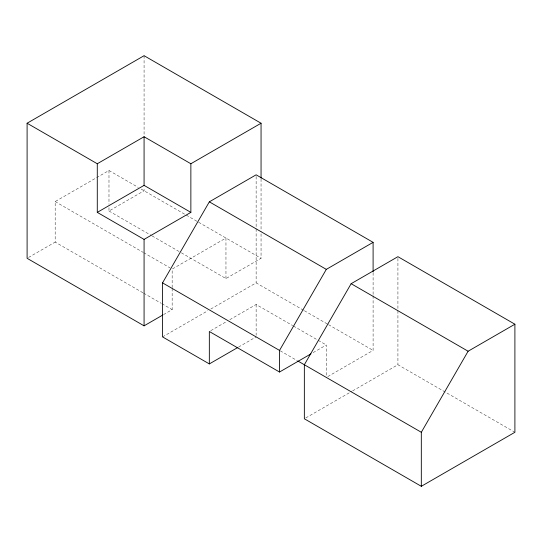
<?xml version="1.0" encoding="UTF-8"?>
<svg xmlns="http://www.w3.org/2000/svg" width="542" height="542" viewBox="0 0 542 542"><rect width="100%" height="100%" fill="white"/><g stroke="black" fill="none" stroke-linecap="round" stroke-linejoin="round"><path stroke-width="0.41" stroke-dasharray="2.71 2.03" d="M142.905 292.748L55.176 242.098L55.176 201.57L95.893 178.061M96.618 177.641L108.983 170.506L138.224 187.39M28.543 257.47L55.176 242.098M108.983 207.654L108.983 211.028L144.077 190.77L144.077 187.39M163.515 314.617L172.153 309.631L172.153 288.527M181.36 252.816L225.96 278.561L261.054 258.304L261.054 231.292M162.546 336.9L207.877 310.735M210.797 309.042L256.129 282.877L303.649 310.309M210.797 330.654L226.881 321.372M229.808 319.678L256.129 304.489L292.68 325.593M238.582 347.036L256.129 336.9M313.154 352.605L326.311 345.003L326.311 377.422M327.774 376.582L373.099 350.41L373.099 295.539M305.803 417.923L351.866 391.331M352.598 390.911L397.923 364.739L514.9 432.279M141.15 189.077L261.054 258.304M304.38 310.735L327.774 324.238M328.506 324.665L373.099 350.41M108.983 211.028L151.387 235.513M152.119 235.933L180.628 252.396M293.412 326.013L317.537 339.942M318.269 340.362L326.311 345.003M55.176 201.57L142.905 252.226M143.637 252.647L169.958 267.843M280.255 350.83L297.07 360.538M143.637 293.168L161.184 303.296M161.916 303.723L172.153 309.631M397.923 258.371L397.923 309.868M397.923 310.715L397.923 364.739M373.099 272.741L373.099 294.692M261.054 178.948L261.054 230.445M256.129 176.502L256.129 227.999M256.129 228.846L256.129 282.877M256.129 304.489L256.129 335.241M225.96 278.561L225.96 238.04L172.153 269.11L172.153 287.68M144.077 55.697L144.077 135.893M108.983 170.506L108.983 204.273"/><path stroke-width="0.81" d="M237.85 347.456L209.334 363.919L162.546 336.9L162.546 282.877L209.334 201.834L256.129 174.815L373.099 242.355L373.099 271.901M310.959 353.872L279.523 372.022L279.523 350.41L326.311 269.367L373.099 242.355M351.135 283.696L304.347 364.739L304.347 418.77L421.317 486.303L514.9 432.279L514.9 324.218L397.923 256.684L351.135 283.696L468.112 351.23L514.9 324.218M421.317 486.303L421.317 432.272L468.112 351.23M162.79 315.031L144.077 325.837L27.1 258.304L27.1 123.23L144.077 55.697L261.054 123.23L261.054 178.101M27.1 123.23L97.282 163.752L144.077 136.74L190.865 163.752L261.054 123.23M97.282 163.752L97.282 212.376L144.077 185.364L190.865 212.376L190.865 163.752M97.282 212.376L144.077 239.395L190.865 212.376M209.334 201.834L326.311 269.367M162.546 282.877L279.523 350.41M297.802 360.965L421.317 432.272M279.523 372.022L209.334 331.501L209.334 363.919M144.077 136.74L144.077 185.364M144.077 239.395L144.077 325.837"/></g></svg>
